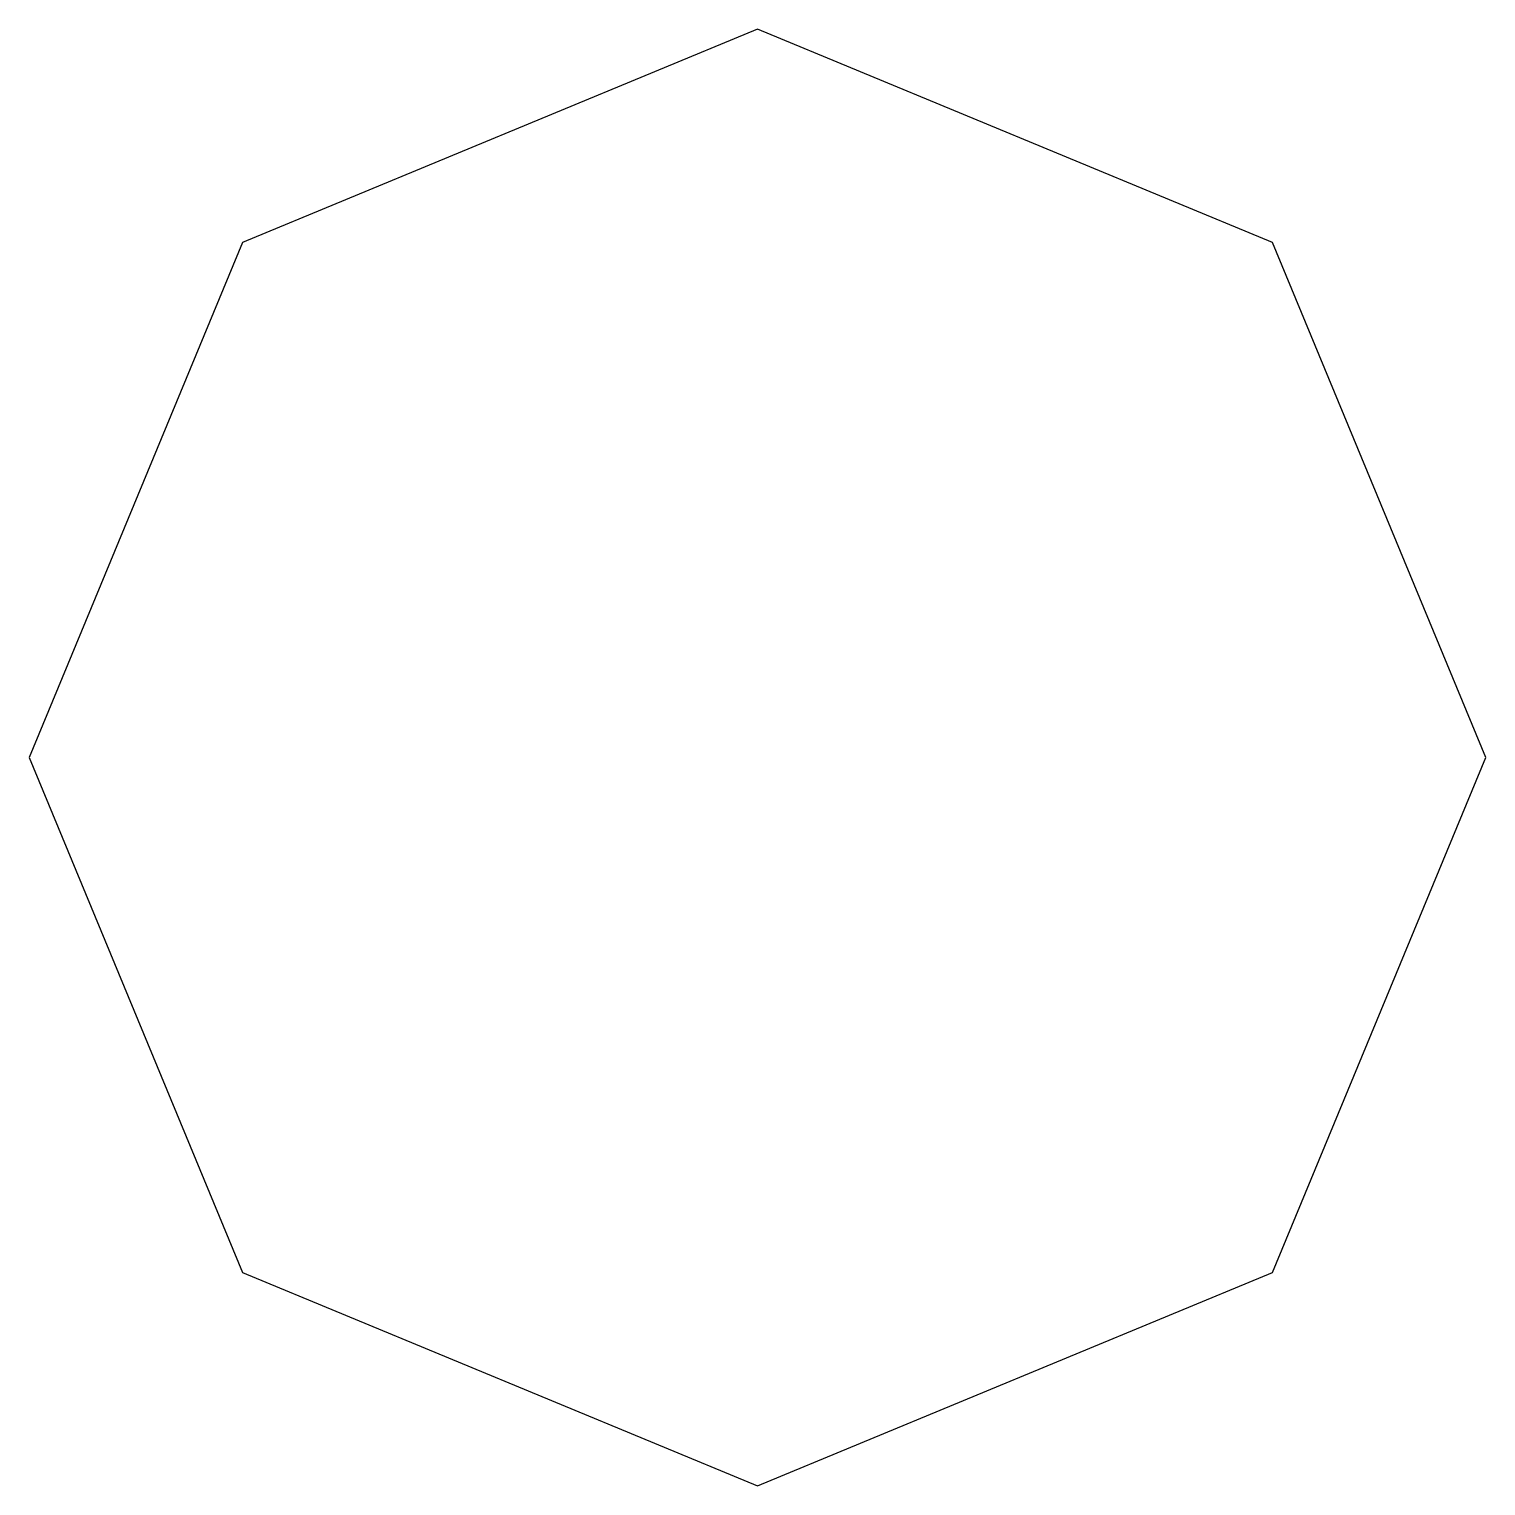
# Model space of a CAD drawing. Header units: millimetres. Extents: x -42.2 to 42.2, y -42.2 to 42.2.
import ezdxf

# ---------------------------------------------------------------- set-up
doc = ezdxf.new("R2010")
doc.units = ezdxf.units.MM

msp = doc.modelspace()

# ---------------------------------------------------------------- linework, layer by layer
at = {"color": 7, "linetype": 'Continuous', "lineweight": 25}
for p, q in [((0, 42.213), (-29.849, 29.849)), ((29.849, 29.849), (0, 42.213)), ((-29.849, 29.849), (-42.213, 0)), ((42.213, 0), (29.849, 29.849)), ((29.849, -29.849), (42.213, 0)), ((-42.213, 0), (-29.849, -29.849)), ((-29.849, -29.849), (0, -42.213)), ((0, -42.213), (29.849, -29.849))]:
    msp.add_line(p, q, dxfattribs=at)

doc.saveas('drawing.dxf')
